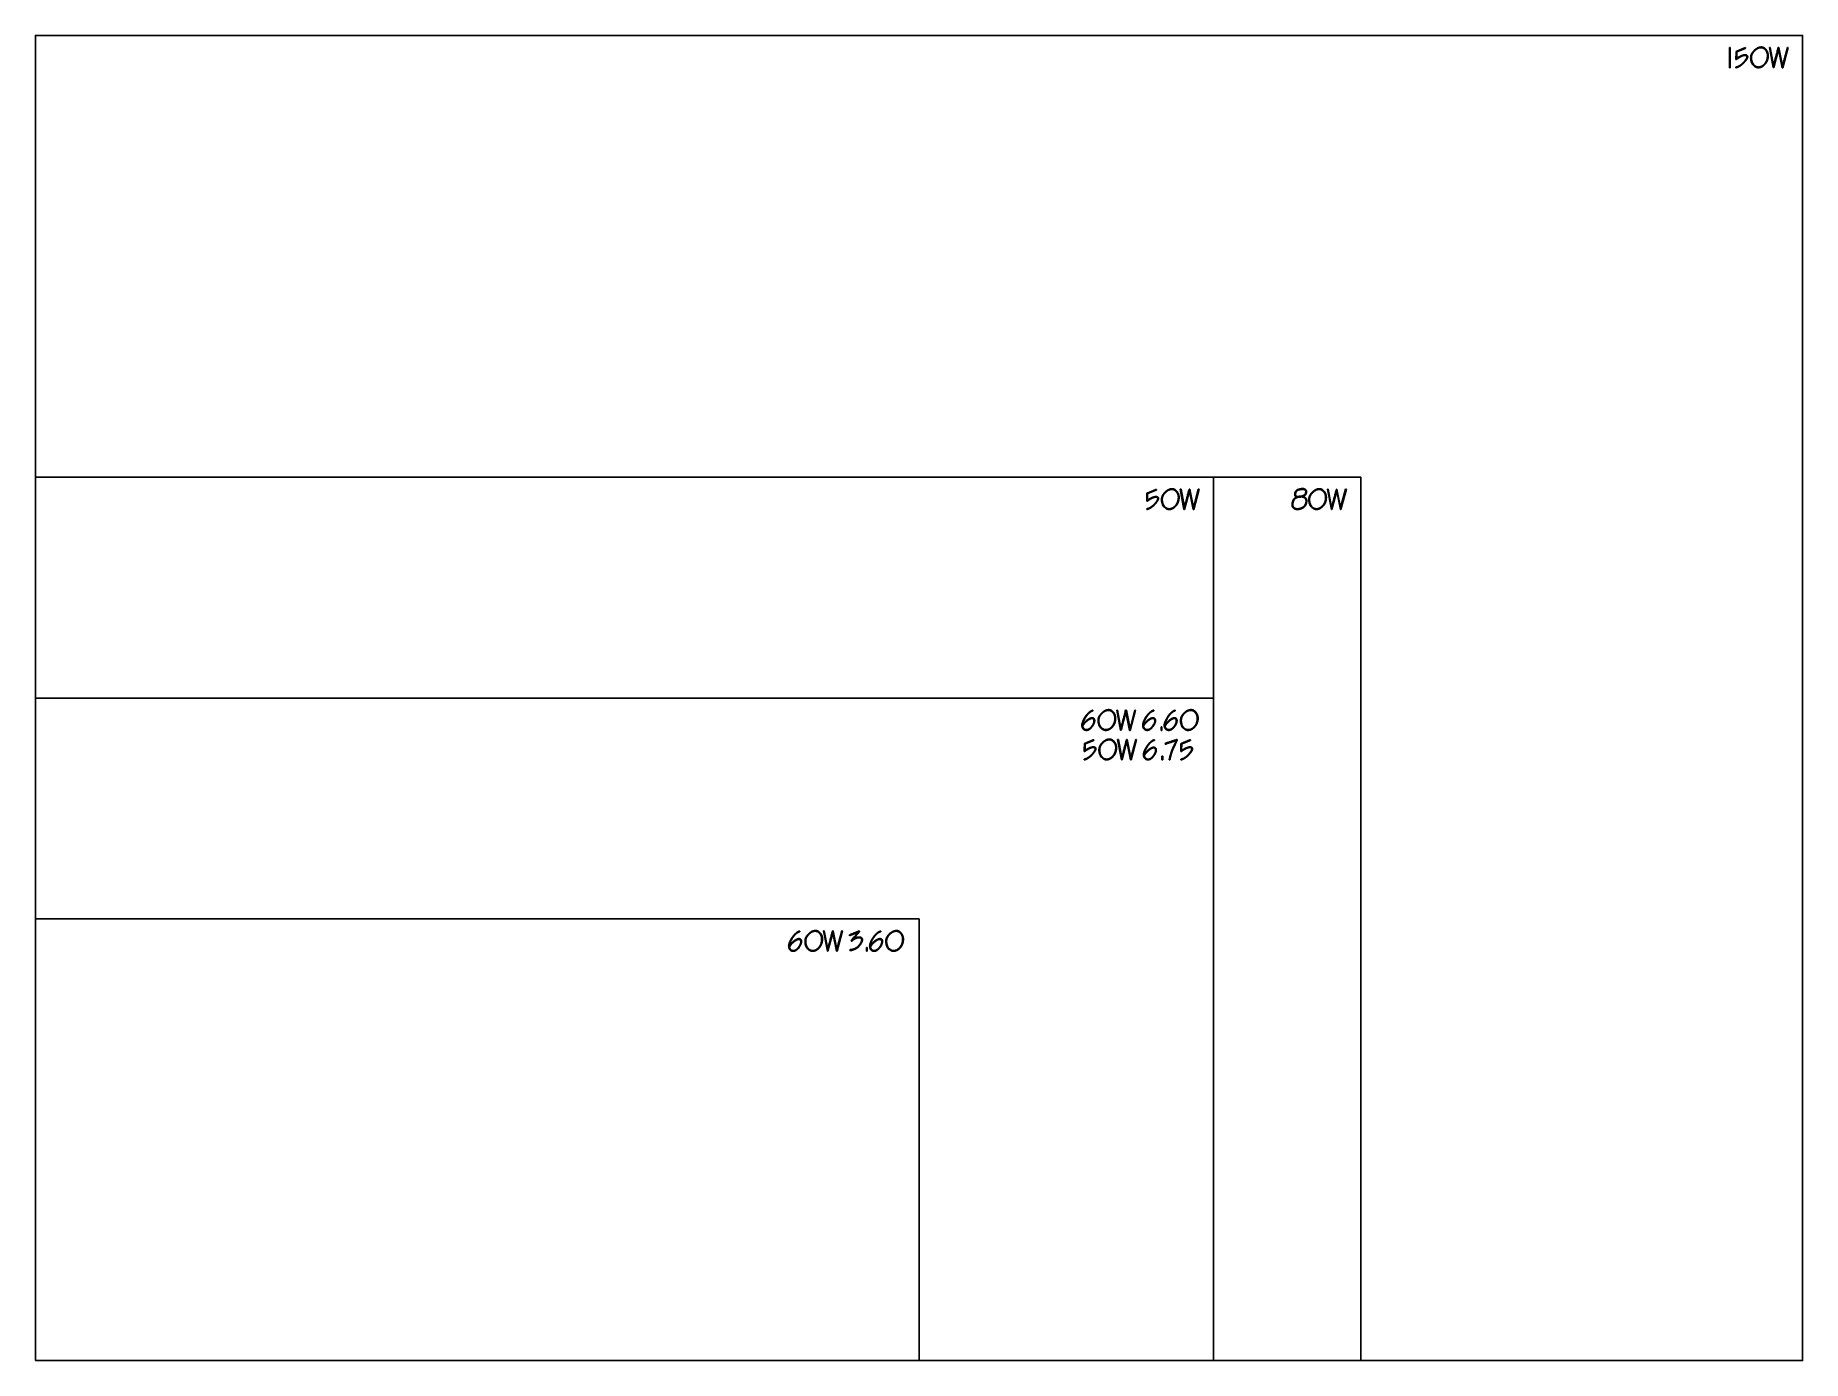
# Model space of a CAD drawing. Header units: millimetres. Extents: x 0 to 1200, y 0 to 900.
import ezdxf

# ---------------------------------------------------------------- set-up
doc = ezdxf.new("R2010")
doc.units = ezdxf.units.MM
for name, color, linetype, true_color, plot in [('機台尺寸 Machine Size$150W', 7, 'Continuous', 0xffffff, False), ('機台尺寸 Machine Size$50W', 7, 'Continuous', 0xffffff, False), ('機台尺寸 Machine Size$50W 6.75', 7, 'Continuous', 0xffffff, False), ('機台尺寸 Machine Size$60W 3.60', 7, 'Continuous', 0xffffff, False), ('機台尺寸 Machine Size$60W 6.60', 7, 'Continuous', 0xffffff, False), ('機台尺寸 Machine Size$80W', 7, 'Continuous', 0xffffff, False)]:
    doc.layers.add(name, color=color, linetype=linetype, true_color=true_color, plot=plot)

msp = doc.modelspace()

# ---------------------------------------------------------------- linework, layer by layer
at = {"layer": '機台尺寸 Machine Size$150W'}
for p, q in [((1177.9, 891.8), (1177.4, 891.8)), ((1177.4, 891.8), (1180, 878.1)), ((1180.2, 879.5), (1177.9, 891.8)), ((1180.4, 878.1), (1183.6, 890.4)), ((1183.9, 891.8), (1183.4, 891.8)), ((1183.6, 890.4), (1186.1, 878)), ((1186.4, 879.4), (1183.9, 891.8)), ((1189.7, 891.8), (1186.4, 879.4)), ((1186.6, 878), (1190.2, 891.8)), ((1190.2, 891.8), (1189.7, 891.8)), ((1180, 878.1), (1180.4, 878.1)), ((1186.1, 878), (1186.6, 878))]:
    msp.add_line(p, q, dxfattribs=at)
msp.add_lwpolyline([(0, 0), (1200, 0), (1200, 900), (0, 900)], close=True, dxfattribs=at)
for points, degree in [([(1150.8, 891.8), (1150.3, 891.8)], 1), ([(1150.3, 891.8), (1150.3, 878)], 1), ([(1150.8, 878), (1150.8, 891.8)], 1), ([(1154.8, 889.1), (1154.7, 883.6)], 1), ([(1161.2, 891.7), (1154.8, 889.1)], 1), ([(1155.2, 884.3), (1155.3, 888.8)], 1), ([(1155.3, 888.8), (1161.3, 891.2)], 1), ([(1161.3, 891.2), (1161.2, 891.7)], 1), ([(1183.4, 891.8), (1181.1, 882.8), (1180.2, 879.5)], 2), ([(1150.3, 878), (1150.8, 878)], 1), ([(1154.7, 883.6), (1155.1, 883.6)], 1), ([(1154.7, 878.5), (1154.7, 878)], 1)]:
    msp.add_open_spline(points, degree=degree, dxfattribs=at)
for points, knots in [([(1176.3, 883.7), (1176.6, 885), (1176.6, 886.2), (1176.6, 889.3), (1174.3, 891.2), (1173.3, 892.1), (1171.9, 892.1), (1169.4, 892.1), (1167.1, 889.8), (1164.7, 887.5), (1164.7, 884.9), (1164.7, 880.4), (1167.8, 878.6), (1168.8, 878), (1169.9, 878), (1172, 878), (1173.9, 879.7), (1175.7, 881.4), (1176.3, 883.7)], [-9, -9, -9, -8, -8, -7, -7, -6, -6, -5, -5, -4, -4, -3, -3, -2, -2, -1, -1, 0, 0, 0]), ([(1175.8, 883.8), (1176.1, 885), (1176.1, 886.1), (1176.1, 889), (1174, 890.8), (1173, 891.6), (1171.8, 891.6), (1169.5, 891.6), (1167.4, 889.4), (1165.2, 887.3), (1165.2, 884.9), (1165.2, 880.7), (1168.1, 879), (1169, 878.5), (1170, 878.5), (1171.8, 878.5), (1173.6, 880.1), (1175.3, 881.7), (1175.8, 883.8)], [0, 0, 0, 1, 1, 2, 2, 3, 3, 4, 4, 5, 5, 6, 6, 7, 7, 8, 8, 9, 9, 9]), ([(1155.1, 883.6), (1155.4, 884), (1157.3, 885.1), (1159.6, 886.4), (1160.9, 886.4), (1161.4, 886.4), (1161.8, 886.1), (1162.2, 885.9), (1162.2, 885.4), (1162.2, 884.6), (1160.9, 883), (1159.7, 881.3), (1158.1, 880.1), (1156.2, 878.7), (1154.7, 878.5)], [-15, -15, -15, -14, -14, -13, -13, -12, -12, -11, -11, -10, -10, -9, -9, -8, -8, -8]), ([(1154.7, 878), (1156.3, 878.2), (1158.3, 879.7), (1160, 881), (1161.4, 882.8), (1162.7, 884.5), (1162.7, 885.5), (1162.7, 885.7), (1162.6, 885.8)], [-7, -7, -7, -6, -6, -5, -5, -4, -4, -3, -3, -3]), ([(1162.6, 885.8), (1162.2, 886.8), (1160.9, 886.8), (1159.7, 886.8), (1157.8, 885.9), (1156.3, 885.2), (1155.2, 884.3)], [-24, -24, -24, -23, -23, -22, -22, -21, -21, -21])]:
    msp.add_open_spline(points, degree=2, knots=knots, dxfattribs=at)
at = {"layer": '機台尺寸 Machine Size$50W'}
for p, q in [((777.9, 591.8), (777.3, 591.8)), ((777.3, 591.8), (779.9, 578.1)), ((780.2, 579.5), (777.9, 591.8)), ((780.3, 578.1), (783.6, 590.4)), ((783.8, 591.8), (783.4, 591.8)), ((783.6, 590.4), (786.1, 578)), ((786.3, 579.4), (783.8, 591.8)), ((789.6, 591.8), (786.3, 579.4)), ((786.5, 578), (790.2, 591.8)), ((790.2, 591.8), (789.6, 591.8)), ((779.9, 578.1), (780.3, 578.1)), ((786.1, 578), (786.5, 578))]:
    msp.add_line(p, q, dxfattribs=at)
msp.add_lwpolyline([(0, 0), (800, 0), (800, 600), (0, 600)], close=True, dxfattribs=at)
for points, degree in [([(754.8, 589.1), (754.6, 583.6)], 1), ([(761.2, 591.7), (754.8, 589.1)], 1), ([(755.1, 584.3), (755.2, 588.8)], 1), ([(755.2, 588.8), (761.2, 591.2)], 1), ([(761.2, 591.2), (761.2, 591.7)], 1), ([(783.4, 591.8), (781.1, 582.8), (780.2, 579.5)], 2), ([(754.6, 583.6), (755.1, 583.6)], 1), ([(754.6, 578.5), (754.6, 578)], 1)]:
    msp.add_open_spline(points, degree=degree, dxfattribs=at)
for points, knots in [([(776.2, 583.7), (776.6, 585), (776.6, 586.2), (776.6, 589.3), (774.3, 591.2), (773.2, 592.1), (771.8, 592.1), (769.3, 592.1), (767, 589.8), (764.7, 587.5), (764.7, 584.9), (764.7, 580.4), (767.8, 578.6), (768.7, 578), (769.9, 578), (771.9, 578), (773.8, 579.7), (775.7, 581.4), (776.2, 583.7)], [-9, -9, -9, -8, -8, -7, -7, -6, -6, -5, -5, -4, -4, -3, -3, -2, -2, -1, -1, 0, 0, 0]), ([(775.7, 583.8), (776.1, 585), (776.1, 586.1), (776.1, 589), (773.9, 590.8), (773, 591.6), (771.7, 591.6), (769.4, 591.6), (767.3, 589.4), (765.2, 587.3), (765.2, 584.9), (765.2, 580.7), (768, 579), (768.9, 578.5), (769.9, 578.5), (771.8, 578.5), (773.5, 580.1), (775.2, 581.7), (775.7, 583.8)], [0, 0, 0, 1, 1, 2, 2, 3, 3, 4, 4, 5, 5, 6, 6, 7, 7, 8, 8, 9, 9, 9]), ([(755.1, 583.6), (755.3, 584), (757.3, 585.1), (759.6, 586.4), (760.9, 586.4), (761.3, 586.4), (761.7, 586.1), (762.1, 585.9), (762.1, 585.4), (762.1, 584.6), (760.9, 583), (759.6, 581.3), (758, 580.1), (756.1, 578.7), (754.6, 578.5)], [-15, -15, -15, -14, -14, -13, -13, -12, -12, -11, -11, -10, -10, -9, -9, -8, -8, -8]), ([(754.6, 578), (756.3, 578.2), (758.3, 579.7), (760, 581), (761.3, 582.8), (762.6, 584.5), (762.6, 585.5), (762.6, 585.7), (762.6, 585.8)], [-7, -7, -7, -6, -6, -5, -5, -4, -4, -3, -3, -3]), ([(762.6, 585.8), (762.2, 586.8), (760.9, 586.8), (759.6, 586.8), (757.7, 585.9), (756.3, 585.2), (755.1, 584.3)], [-24, -24, -24, -23, -23, -22, -22, -21, -21, -21])]:
    msp.add_open_spline(points, degree=2, knots=knots, dxfattribs=at)
at = {"layer": '機台尺寸 Machine Size$50W 6.75'}
for p, q in [((735.4, 421.8), (734.8, 421.8)), ((734.8, 421.8), (737.5, 408.1)), ((737.7, 409.5), (735.4, 421.8)), ((737.9, 408.1), (741.1, 420.4)), ((741.3, 421.8), (740.9, 421.8)), ((741.1, 420.4), (743.6, 408)), ((743.8, 409.4), (741.3, 421.8)), ((747.2, 421.8), (743.8, 409.4)), ((744, 408), (747.7, 421.8)), ((747.7, 421.8), (747.2, 421.8)), ((737.5, 408.1), (737.9, 408.1)), ((743.6, 408), (744, 408))]:
    msp.add_line(p, q, dxfattribs=at)
msp.add_lwpolyline([(0, 0), (800, 0), (800, 450), (0, 450)], close=True, dxfattribs=at)
for points, degree in [([(718.7, 421.7), (712.3, 419.1)], 1), ([(712.8, 418.8), (718.7, 421.2)], 1), ([(718.7, 421.2), (718.7, 421.7)], 1), ([(740.9, 421.8), (738.6, 412.8), (737.7, 409.5)], 2), ([(759.9, 421.2), (759.9, 421.7)], 1), ([(775, 421.8), (767.1, 419.2)], 1), ([(767.1, 418.6), (774.7, 421.1)], 1), ([(775.4, 421.8), (775, 421.8)], 1), ([(784.3, 421.7), (777.9, 419.1)], 1), ([(778.4, 418.8), (784.3, 421.2)], 1), ([(784.3, 421.2), (784.3, 421.7)], 1), ([(712.3, 419.1), (712.2, 413.6)], 1), ([(712.2, 413.6), (712.6, 413.6)], 1), ([(712.2, 408.5), (712.2, 408)], 1), ([(712.7, 414.3), (712.8, 418.8)], 1), ([(753.1, 411.8), (753.2, 411.1)], 1), ([(765.5, 410.5), (764.9, 410.5)], 1), ([(764.9, 410.5), (764.9, 408)], 1), ([(764.9, 408), (765.5, 408)], 1), ([(765.5, 408), (765.5, 410.5)], 1), ([(767.1, 419.2), (767.1, 418.6)], 1), ([(769.9, 408.1), (770.4, 408.1)], 1), ([(777.9, 419.1), (777.8, 413.6)], 1), ([(777.8, 413.6), (778.2, 413.6)], 1), ([(777.8, 408.5), (777.8, 408)], 1), ([(778.3, 414.3), (778.4, 418.8)], 1)]:
    msp.add_open_spline(points, degree=degree, dxfattribs=at)
for points, knots in [([(733.8, 413.7), (734.1, 415), (734.1, 416.2), (734.1, 419.3), (731.8, 421.2), (730.8, 422.1), (729.3, 422.1), (726.8, 422.1), (724.5, 419.8), (722.2, 417.5), (722.2, 414.9), (722.2, 410.4), (725.3, 408.6), (726.3, 408), (727.4, 408), (729.4, 408), (731.3, 409.7), (733.2, 411.4), (733.8, 413.7)], [-9, -9, -9, -8, -8, -7, -7, -6, -6, -5, -5, -4, -4, -3, -3, -2, -2, -1, -1, 0, 0, 0]), ([(733.2, 413.8), (733.6, 415), (733.6, 416.1), (733.6, 419), (731.4, 420.8), (730.5, 421.6), (729.2, 421.6), (726.9, 421.6), (724.8, 419.4), (722.7, 417.3), (722.7, 414.9), (722.7, 410.7), (725.5, 409), (726.4, 408.5), (727.4, 408.5), (729.3, 408.5), (731, 410.1), (732.7, 411.7), (733.2, 413.8)], [0, 0, 0, 1, 1, 2, 2, 3, 3, 4, 4, 5, 5, 6, 6, 7, 7, 8, 8, 9, 9, 9]), ([(759.9, 421.7), (758.4, 421.5), (756.5, 419.6), (754.9, 417.9), (753.7, 415.5), (752.4, 413.1), (752.4, 411.6), (752.4, 409.9), (753.4, 408.9), (754.2, 408), (755.5, 408), (757.5, 408), (759.4, 410.4), (761.1, 412.7), (761.1, 414.7), (761.1, 415.1), (761, 415.5)], [-12, -12, -12, -11, -11, -10, -10, -9, -9, -8, -8, -7, -7, -6, -6, -5, -5, -4, -4, -4]), ([(753.2, 411.1), (753.3, 411.6), (754.4, 412.8), (755.5, 414.1), (756.8, 415), (758.3, 416.1), (759.3, 416.1), (760.1, 416.1), (760.5, 415.3), (760.6, 414.9), (760.6, 414.5), (760.6, 412.8), (759, 410.7), (757.3, 408.5), (755.6, 408.5), (754.5, 408.5), (753.8, 409.3), (752.9, 410.2), (752.9, 411.6), (752.9, 413.1), (754.1, 415.3), (755.2, 417.5), (756.8, 419.2), (758.5, 421), (759.9, 421.2)], [-25, -25, -25, -24, -24, -23, -23, -22, -22, -21, -21, -20, -20, -19, -19, -18, -18, -17, -17, -16, -16, -15, -15, -14, -14, -13, -13, -13]), ([(774.7, 421.1), (774.1, 419.6), (772.9, 417.3), (771.9, 415.2), (771.4, 413.8), (770.6, 411.4), (769.9, 408.1)], [-11, -11, -11, -10, -10, -9, -9, -8, -8, -8]), ([(770.4, 408.1), (771.1, 411.5), (771.9, 413.8), (772.4, 415.1), (773.6, 417.5), (774.7, 419.8), (775.4, 421.8)], [-7, -7, -7, -6, -6, -5, -5, -4, -4, -4]), ([(712.6, 413.6), (712.8, 414), (714.8, 415.1), (717.1, 416.4), (718.4, 416.4), (718.9, 416.4), (719.2, 416.1), (719.6, 415.9), (719.6, 415.4), (719.6, 414.6), (718.4, 413), (717.1, 411.3), (715.5, 410.1), (713.7, 408.7), (712.2, 408.5)], [-15, -15, -15, -14, -14, -13, -13, -12, -12, -11, -11, -10, -10, -9, -9, -8, -8, -8]), ([(712.2, 408), (713.8, 408.2), (715.8, 409.7), (717.5, 411), (718.8, 412.8), (720.1, 414.5), (720.1, 415.5), (720.1, 415.7), (720.1, 415.8)], [-7, -7, -7, -6, -6, -5, -5, -4, -4, -3, -3, -3]), ([(720.1, 415.8), (719.7, 416.8), (718.4, 416.8), (717.1, 416.8), (715.2, 415.9), (713.8, 415.2), (712.7, 414.3)], [-24, -24, -24, -23, -23, -22, -22, -21, -21, -21]), ([(761, 415.5), (760.5, 416.6), (759.4, 416.6), (758.3, 416.6), (756.8, 415.6), (755.5, 414.8), (754.3, 413.5), (753.2, 412.3), (753.1, 411.8)], [-30, -30, -30, -29, -29, -28, -28, -27, -27, -26, -26, -26]), ([(778.2, 413.6), (778.5, 414), (780.4, 415.1), (782.7, 416.4), (784, 416.4), (784.5, 416.4), (784.9, 416.1), (785.2, 415.9), (785.2, 415.4), (785.2, 414.6), (784, 413), (782.8, 411.3), (781.2, 410.1), (779.3, 408.7), (777.8, 408.5)], [-15, -15, -15, -14, -14, -13, -13, -12, -12, -11, -11, -10, -10, -9, -9, -8, -8, -8]), ([(777.8, 408), (779.4, 408.2), (781.4, 409.7), (783.1, 411), (784.5, 412.8), (785.7, 414.5), (785.7, 415.5), (785.7, 415.7), (785.7, 415.8)], [-7, -7, -7, -6, -6, -5, -5, -4, -4, -3, -3, -3]), ([(785.7, 415.8), (785.3, 416.8), (784, 416.8), (782.8, 416.8), (780.9, 415.9), (779.4, 415.2), (778.3, 414.3)], [-24, -24, -24, -23, -23, -22, -22, -21, -21, -21])]:
    msp.add_open_spline(points, degree=2, knots=knots, dxfattribs=at)
at = {"layer": '機台尺寸 Machine Size$60W 3.60'}
for p, q in [((535.7, 291.8), (535.2, 291.8)), ((535.2, 291.8), (537.8, 278.1)), ((538.1, 279.5), (535.7, 291.8)), ((538.2, 278.1), (541.5, 290.4)), ((541.7, 291.8), (541.3, 291.8)), ((541.5, 290.4), (544, 278)), ((544.2, 279.4), (541.7, 291.8)), ((547.5, 291.8), (544.2, 279.4)), ((544.4, 278), (548, 291.8)), ((548, 291.8), (547.5, 291.8)), ((537.8, 278.1), (538.2, 278.1)), ((544, 278), (544.4, 278))]:
    msp.add_line(p, q, dxfattribs=at)
msp.add_lwpolyline([(0, 0), (600, 0), (600, 300), (0, 300)], close=True, dxfattribs=at)
for points, knots in [([(519, 291.7), (517.5, 291.5), (515.6, 289.6), (514, 287.9), (512.7, 285.5), (511.5, 283.1), (511.5, 281.6), (511.5, 279.9), (512.5, 278.9), (513.3, 278), (514.6, 278), (516.6, 278), (518.5, 280.4), (520.2, 282.7), (520.2, 284.7), (520.2, 285.1), (520.1, 285.5)], [-12, -12, -12, -11, -11, -10, -10, -9, -9, -8, -8, -7, -7, -6, -6, -5, -5, -4, -4, -4]), ([(512.3, 281.1), (512.4, 281.6), (513.4, 282.8), (514.6, 284.1), (515.9, 285), (517.4, 286.1), (518.4, 286.1), (519.2, 286.1), (519.6, 285.3), (519.7, 284.9), (519.7, 284.5), (519.7, 282.8), (518.1, 280.7), (516.4, 278.5), (514.7, 278.5), (513.6, 278.5), (512.8, 279.3), (512, 280.2), (512, 281.6), (512, 283.1), (513.2, 285.3), (514.3, 287.5), (515.9, 289.2), (517.6, 291), (519, 291.2)], [-25, -25, -25, -24, -24, -23, -23, -22, -22, -21, -21, -20, -20, -19, -19, -18, -18, -17, -17, -16, -16, -15, -15, -14, -14, -13, -13, -13]), ([(534.1, 283.7), (534.5, 285), (534.5, 286.2), (534.5, 289.3), (532.2, 291.2), (531.1, 292.1), (529.7, 292.1), (527.2, 292.1), (524.9, 289.8), (522.6, 287.5), (522.6, 284.9), (522.6, 280.4), (525.6, 278.6), (526.6, 278), (527.7, 278), (529.8, 278), (531.7, 279.7), (533.5, 281.4), (534.1, 283.7)], [-9, -9, -9, -8, -8, -7, -7, -6, -6, -5, -5, -4, -4, -3, -3, -2, -2, -1, -1, 0, 0, 0]), ([(533.6, 283.8), (533.9, 285), (533.9, 286.1), (533.9, 289), (531.8, 290.8), (530.9, 291.6), (529.6, 291.6), (527.3, 291.6), (525.2, 289.4), (523.1, 287.3), (523.1, 284.9), (523.1, 280.7), (525.9, 279), (526.8, 278.5), (527.8, 278.5), (529.7, 278.5), (531.4, 280.1), (533.1, 281.7), (533.6, 283.8)], [0, 0, 0, 1, 1, 2, 2, 3, 3, 4, 4, 5, 5, 6, 6, 7, 7, 8, 8, 9, 9, 9]), ([(574, 291.7), (572.4, 291.5), (570.6, 289.6), (568.9, 287.9), (567.7, 285.5), (566.5, 283.1), (566.5, 281.6), (566.5, 279.9), (567.4, 278.9), (568.3, 278), (569.6, 278), (571.5, 278), (573.4, 280.4), (575.2, 282.7), (575.2, 284.7), (575.2, 285.1), (575.1, 285.5)], [-12, -12, -12, -11, -11, -10, -10, -9, -9, -8, -8, -7, -7, -6, -6, -5, -5, -4, -4, -4]), ([(567.2, 281.1), (567.3, 281.6), (568.4, 282.8), (569.6, 284.1), (570.8, 285), (572.4, 286.1), (573.4, 286.1), (574.2, 286.1), (574.6, 285.3), (574.7, 284.9), (574.7, 284.5), (574.7, 282.8), (573.1, 280.7), (571.3, 278.5), (569.6, 278.5), (568.5, 278.5), (567.8, 279.3), (567, 280.2), (567, 281.6), (567, 283.1), (568.1, 285.3), (569.3, 287.5), (570.8, 289.2), (572.6, 291), (574, 291.2)], [-25, -25, -25, -24, -24, -23, -23, -22, -22, -21, -21, -20, -20, -19, -19, -18, -18, -17, -17, -16, -16, -15, -15, -14, -14, -13, -13, -13]), ([(589.1, 283.7), (589.4, 285), (589.4, 286.2), (589.4, 289.3), (587.1, 291.2), (586.1, 292.1), (584.7, 292.1), (582.2, 292.1), (579.8, 289.8), (577.5, 287.5), (577.5, 284.9), (577.5, 280.4), (580.6, 278.6), (581.6, 278), (582.7, 278), (584.7, 278), (586.7, 279.7), (588.5, 281.4), (589.1, 283.7)], [-9, -9, -9, -8, -8, -7, -7, -6, -6, -5, -5, -4, -4, -3, -3, -2, -2, -1, -1, 0, 0, 0]), ([(588.6, 283.8), (588.9, 285), (588.9, 286.1), (588.9, 289), (586.8, 290.8), (585.8, 291.6), (584.6, 291.6), (582.3, 291.6), (580.1, 289.4), (578, 287.3), (578, 284.9), (578, 280.7), (580.9, 279), (581.7, 278.5), (582.8, 278.5), (584.6, 278.5), (586.4, 280.1), (588, 281.7), (588.6, 283.8)], [0, 0, 0, 1, 1, 2, 2, 3, 3, 4, 4, 5, 5, 6, 6, 7, 7, 8, 8, 9, 9, 9]), ([(520.1, 285.5), (519.6, 286.6), (518.5, 286.6), (517.4, 286.6), (515.9, 285.6), (514.5, 284.8), (513.4, 283.5), (512.3, 282.3), (512.2, 281.8)], [-30, -30, -30, -29, -29, -28, -28, -27, -27, -26, -26, -26]), ([(554.5, 284.8), (554.5, 285.3), (556.2, 286.2), (557.9, 287.2), (559.3, 287.2), (560.3, 287.2), (560.8, 286.6), (561.1, 286.2), (561.1, 285.7), (561.1, 284.7), (560.2, 283.4), (559.4, 282.2), (558.3, 281.1), (557.4, 280.3), (555.7, 279.6), (554.3, 279.1), (553.4, 279.1), (553.3, 279.1), (553.2, 279.1)], [-18, -18, -18, -17, -17, -16, -16, -15, -15, -14, -14, -13, -13, -12, -12, -11, -11, -10, -10, -9, -9, -9]), ([(553.2, 278.5), (553.3, 278.5), (553.4, 278.5), (554.3, 278.5), (555.8, 279.1), (557.7, 279.8), (558.7, 280.7), (559.9, 281.9), (560.7, 283.2), (561.6, 284.7), (561.6, 285.8), (561.6, 286.5), (561.2, 286.9)], [-8, -8, -8, -7, -7, -6, -6, -5, -5, -4, -4, -3, -3, -2, -2, -2]), ([(561.2, 286.9), (560.6, 287.7), (559.4, 287.7), (557.8, 287.7), (555.7, 286.5)], [-27, -27, -27, -26, -26, -25, -25, -25]), ([(575.1, 285.5), (574.6, 286.6), (573.5, 286.6), (572.4, 286.6), (570.8, 285.6), (569.5, 284.8), (568.4, 283.5), (567.3, 282.3), (567.2, 281.8)], [-30, -30, -30, -29, -29, -28, -28, -27, -27, -26, -26, -26])]:
    msp.add_open_spline(points, degree=2, knots=knots, dxfattribs=at)
for points, degree in [([(519, 291.2), (519, 291.7)], 1), ([(541.3, 291.8), (538.9, 282.8), (538.1, 279.5)], 2), ([(559.4, 291.8), (552.7, 289.1)], 1), ([(552.7, 288.5), (558.5, 290.8)], 1), ([(552.7, 289.1), (552.7, 288.5)], 1), ([(558.5, 290.8), (553.9, 285.2)], 1), ([(555.7, 286.5), (559.6, 291.4)], 1), ([(559.6, 291.4), (559.4, 291.8)], 1), ([(574, 291.2), (574, 291.7)], 1), ([(512.2, 281.8), (512.3, 281.1)], 1), ([(553.2, 279.1), (553.2, 278.5)], 1), ([(553.9, 285.2), (554.5, 284.8)], 1), ([(564.8, 280.5), (564.3, 280.5)], 1), ([(564.3, 280.5), (564.3, 278)], 1), ([(564.3, 278), (564.8, 278)], 1), ([(564.8, 278), (564.8, 280.5)], 1), ([(567.2, 281.8), (567.2, 281.1)], 1)]:
    msp.add_open_spline(points, degree=degree, dxfattribs=at)
at = {"layer": '機台尺寸 Machine Size$60W 6.60'}
for p, q in [((734.8, 441.8), (734.3, 441.8)), ((734.3, 441.8), (736.9, 428.1)), ((737.1, 429.5), (734.8, 441.8)), ((737.3, 428.1), (740.5, 440.4)), ((740.8, 441.8), (740.3, 441.8)), ((740.5, 440.4), (743, 428)), ((743.3, 429.4), (740.8, 441.8)), ((746.6, 441.8), (743.3, 429.4)), ((743.4, 428), (747.1, 441.8)), ((747.1, 441.8), (746.6, 441.8)), ((736.9, 428.1), (737.3, 428.1)), ((743, 428), (743.4, 428))]:
    msp.add_line(p, q, dxfattribs=at)
msp.add_lwpolyline([(0, 0), (800, 0), (800, 450), (0, 450)], close=True, dxfattribs=at)
for points, knots in [([(718.1, 441.7), (716.5, 441.5), (714.7, 439.6), (713, 437.9), (711.8, 435.5), (710.6, 433.1), (710.6, 431.6), (710.6, 429.9), (711.5, 428.9), (712.4, 428), (713.7, 428), (715.7, 428), (717.5, 430.4), (719.3, 432.7), (719.3, 434.7), (719.3, 435.1), (719.2, 435.5)], [-12, -12, -12, -11, -11, -10, -10, -9, -9, -8, -8, -7, -7, -6, -6, -5, -5, -4, -4, -4]), ([(711.3, 431.1), (711.4, 431.6), (712.5, 432.8), (713.7, 434.1), (714.9, 435), (716.5, 436.1), (717.5, 436.1), (718.3, 436.1), (718.7, 435.3), (718.8, 434.9), (718.8, 434.5), (718.8, 432.8), (717.2, 430.7), (715.4, 428.5), (713.7, 428.5), (712.7, 428.5), (711.9, 429.3), (711.1, 430.2), (711.1, 431.6), (711.1, 433.1), (712.3, 435.3), (713.4, 437.5), (715, 439.2), (716.7, 441), (718.1, 441.2)], [-25, -25, -25, -24, -24, -23, -23, -22, -22, -21, -21, -20, -20, -19, -19, -18, -18, -17, -17, -16, -16, -15, -15, -14, -14, -13, -13, -13]), ([(719.2, 435.5), (718.7, 436.6), (717.6, 436.6), (716.5, 436.6), (714.9, 435.6), (713.6, 434.8), (712.5, 433.5), (711.4, 432.3), (711.3, 431.8)], [-30, -30, -30, -29, -29, -28, -28, -27, -27, -26, -26, -26]), ([(733.2, 433.7), (733.5, 435), (733.5, 436.2), (733.5, 439.3), (731.2, 441.2), (730.2, 442.1), (728.8, 442.1), (726.3, 442.1), (724, 439.8), (721.6, 437.5), (721.6, 434.9), (721.6, 430.4), (724.7, 428.6), (725.7, 428), (726.8, 428), (728.9, 428), (730.8, 429.7), (732.6, 431.4), (733.2, 433.7)], [-9, -9, -9, -8, -8, -7, -7, -6, -6, -5, -5, -4, -4, -3, -3, -2, -2, -1, -1, 0, 0, 0]), ([(732.7, 433.8), (733, 435), (733, 436.1), (733, 439), (730.9, 440.8), (729.9, 441.6), (728.7, 441.6), (726.4, 441.6), (724.2, 439.4), (722.1, 437.3), (722.1, 434.9), (722.1, 430.7), (725, 429), (725.8, 428.5), (726.9, 428.5), (728.7, 428.5), (730.5, 430.1), (732.1, 431.7), (732.7, 433.8)], [0, 0, 0, 1, 1, 2, 2, 3, 3, 4, 4, 5, 5, 6, 6, 7, 7, 8, 8, 9, 9, 9]), ([(759.4, 441.7), (757.8, 441.5), (756, 439.6), (754.3, 437.9), (753.1, 435.5), (751.9, 433.1), (751.9, 431.6), (751.9, 429.9), (752.8, 428.9), (753.7, 428), (754.9, 428), (756.9, 428), (758.8, 430.4), (760.6, 432.7), (760.6, 434.7), (760.6, 435.1), (760.4, 435.5)], [-12, -12, -12, -11, -11, -10, -10, -9, -9, -8, -8, -7, -7, -6, -6, -5, -5, -4, -4, -4]), ([(752.6, 431.1), (752.7, 431.6), (753.8, 432.8), (754.9, 434.1), (756.2, 435), (757.7, 436.1), (758.7, 436.1), (759.6, 436.1), (759.9, 435.3), (760.1, 434.9), (760.1, 434.5), (760.1, 432.8), (758.4, 430.7), (756.7, 428.5), (755, 428.5), (753.9, 428.5), (753.2, 429.3), (752.4, 430.2), (752.4, 431.6), (752.4, 433.1), (753.5, 435.3), (754.7, 437.5), (756.2, 439.2), (757.9, 441), (759.4, 441.2)], [-25, -25, -25, -24, -24, -23, -23, -22, -22, -21, -21, -20, -20, -19, -19, -18, -18, -17, -17, -16, -16, -15, -15, -14, -14, -13, -13, -13]), ([(760.4, 435.5), (760, 436.6), (758.8, 436.6), (757.7, 436.6), (756.2, 435.6), (754.9, 434.8), (753.8, 433.5), (752.6, 432.3), (752.5, 431.8)], [-30, -30, -30, -29, -29, -28, -28, -27, -27, -26, -26, -26]), ([(774, 441.7), (772.5, 441.5), (770.6, 439.6), (769, 437.9), (767.8, 435.5), (766.5, 433.1), (766.5, 431.6), (766.5, 429.9), (767.5, 428.9), (768.3, 428), (769.6, 428), (771.6, 428), (773.5, 430.4), (775.2, 432.7), (775.2, 434.7), (775.2, 435.1), (775.1, 435.5)], [-12, -12, -12, -11, -11, -10, -10, -9, -9, -8, -8, -7, -7, -6, -6, -5, -5, -4, -4, -4]), ([(767.3, 431.1), (767.4, 431.6), (768.5, 432.8), (769.6, 434.1), (770.9, 435), (772.4, 436.1), (773.4, 436.1), (774.3, 436.1), (774.6, 435.3), (774.7, 434.9), (774.7, 434.5), (774.7, 432.8), (773.1, 430.7), (771.4, 428.5), (769.7, 428.5), (768.6, 428.5), (767.9, 429.3), (767, 430.2), (767, 431.6), (767, 433.1), (768.2, 435.3), (769.3, 437.5), (770.9, 439.2), (772.6, 441), (774, 441.2)], [-25, -25, -25, -24, -24, -23, -23, -22, -22, -21, -21, -20, -20, -19, -19, -18, -18, -17, -17, -16, -16, -15, -15, -14, -14, -13, -13, -13]), ([(775.1, 435.5), (774.6, 436.6), (773.5, 436.6), (772.4, 436.6), (770.9, 435.6), (769.6, 434.8), (768.4, 433.5), (767.3, 432.3), (767.2, 431.8)], [-30, -30, -30, -29, -29, -28, -28, -27, -27, -26, -26, -26]), ([(789.1, 433.7), (789.5, 435), (789.5, 436.2), (789.5, 439.3), (787.2, 441.2), (786.1, 442.1), (784.7, 442.1), (782.2, 442.1), (779.9, 439.8), (777.6, 437.5), (777.6, 434.9), (777.6, 430.4), (780.6, 428.6), (781.6, 428), (782.7, 428), (784.8, 428), (786.7, 429.7), (788.5, 431.4), (789.1, 433.7)], [-9, -9, -9, -8, -8, -7, -7, -6, -6, -5, -5, -4, -4, -3, -3, -2, -2, -1, -1, 0, 0, 0]), ([(788.6, 433.8), (788.9, 435), (788.9, 436.1), (788.9, 439), (786.8, 440.8), (785.9, 441.6), (784.6, 441.6), (782.3, 441.6), (780.2, 439.4), (778.1, 437.3), (778.1, 434.9), (778.1, 430.7), (780.9, 429), (781.8, 428.5), (782.8, 428.5), (784.7, 428.5), (786.4, 430.1), (788.1, 431.7), (788.6, 433.8)], [0, 0, 0, 1, 1, 2, 2, 3, 3, 4, 4, 5, 5, 6, 6, 7, 7, 8, 8, 9, 9, 9])]:
    msp.add_open_spline(points, degree=2, knots=knots, dxfattribs=at)
for points, degree in [([(718.1, 441.2), (718.1, 441.7)], 1), ([(740.3, 441.8), (738, 432.8), (737.1, 429.5)], 2), ([(759.4, 441.2), (759.4, 441.7)], 1), ([(774, 441.2), (774, 441.7)], 1), ([(711.3, 431.8), (711.3, 431.1)], 1), ([(752.5, 431.8), (752.6, 431.1)], 1), ([(764.9, 430.5), (764.4, 430.5)], 1), ([(764.4, 430.5), (764.4, 428)], 1), ([(764.4, 428), (764.9, 428)], 1), ([(764.9, 428), (764.9, 430.5)], 1), ([(767.2, 431.8), (767.3, 431.1)], 1)]:
    msp.add_open_spline(points, degree=degree, dxfattribs=at)
at = {"layer": '機台尺寸 Machine Size$80W'}
for p, q in [((877.9, 591.8), (877.3, 591.8)), ((877.3, 591.8), (880, 578.1)), ((880.2, 579.5), (877.9, 591.8)), ((880.4, 578.1), (883.6, 590.4)), ((883.8, 591.8), (883.4, 591.8)), ((883.6, 590.4), (886.1, 578)), ((886.3, 579.4), (883.8, 591.8)), ((889.7, 591.8), (886.3, 579.4)), ((886.5, 578), (890.2, 591.8)), ((890.2, 591.8), (889.7, 591.8)), ((880, 578.1), (880.4, 578.1)), ((886.1, 578), (886.5, 578))]:
    msp.add_line(p, q, dxfattribs=at)
msp.add_lwpolyline([(0, 0), (900, 0), (900, 600), (0, 600)], close=True, dxfattribs=at)
for points, knots in [([(860.7, 586.9), (861.8, 587.3), (862.4, 587.9), (863, 588.6), (863.1, 589.9), (863.3, 592.2), (860.4, 592.2), (859.8, 592.2), (859.2, 592.1), (857.2, 591.7), (856.5, 591.2), (855.5, 590.6), (855.1, 589), (855.1, 588.6), (855.1, 588.2), (855.1, 586.9), (856.4, 586.5)], [-15, -15, -15, -14, -14, -13, -13, -12, -12, -11, -11, -10, -10, -9, -9, -8, -8, -7, -7, -7]), ([(856.8, 590.8), (856, 590.3), (855.7, 588.9), (855.6, 588.6), (855.6, 588.3), (855.6, 586.8), (857.8, 586.9)], [3, 3, 3, 4, 4, 5, 5, 6, 6, 6]), ([(862.6, 590), (862.7, 591.7), (860.5, 591.7), (859.9, 591.7), (859.2, 591.5), (857.5, 591.3), (856.8, 590.8)], [0, 0, 0, 1, 1, 2, 2, 3, 3, 3]), ([(859.1, 587), (860.9, 587.4), (861.6, 587.9), (862.5, 588.5), (862.6, 590)], [7, 7, 7, 8, 8, 9, 9, 9]), ([(876.3, 583.7), (876.6, 585), (876.6, 586.2), (876.6, 589.3), (874.3, 591.2), (873.3, 592.1), (871.8, 592.1), (869.3, 592.1), (867, 589.8), (864.7, 587.5), (864.7, 584.9), (864.7, 580.4), (867.8, 578.6), (868.8, 578), (869.9, 578), (871.9, 578), (873.8, 579.7), (875.7, 581.4), (876.3, 583.7)], [-9, -9, -9, -8, -8, -7, -7, -6, -6, -5, -5, -4, -4, -3, -3, -2, -2, -1, -1, 0, 0, 0]), ([(875.8, 583.8), (876.1, 585), (876.1, 586.1), (876.1, 589), (873.9, 590.8), (873, 591.6), (871.8, 591.6), (869.5, 591.6), (867.3, 589.4), (865.2, 587.3), (865.2, 584.9), (865.2, 580.7), (868, 579), (868.9, 578.5), (869.9, 578.5), (871.8, 578.5), (873.5, 580.1), (875.2, 581.7), (875.8, 583.8)], [0, 0, 0, 1, 1, 2, 2, 3, 3, 4, 4, 5, 5, 6, 6, 7, 7, 8, 8, 9, 9, 9]), ([(856.4, 586.5), (854.9, 586), (854.2, 584.7), (853.5, 583.5), (853.3, 581.5), (853.2, 579.9), (854.3, 578.9), (855.3, 578), (856.9, 578), (857.7, 578), (858.6, 578.2), (860.8, 578.8), (861.8, 579.9), (863, 581.1), (863.3, 583.3)], [-7, -7, -7, -6, -6, -5, -5, -4, -4, -3, -3, -2, -2, -1, -1, 0, 0, 0]), ([(857.9, 586.4), (855.9, 586), (854.9, 584.8), (854, 583.6), (853.8, 581.5), (853.7, 580.1), (854.6, 579.3), (855.5, 578.5), (856.9, 578.5), (857.7, 578.5), (858.4, 578.7), (860.5, 579.3), (861.5, 580.3), (862.5, 581.4), (862.8, 583.3)], [5, 5, 5, 6, 6, 7, 7, 8, 8, 9, 9, 10, 10, 11, 11, 12, 12, 12]), ([(862.8, 583.3), (862.8, 583.6), (862.8, 583.8), (862.8, 585.1), (861.8, 585.9), (860.8, 586.6), (859.2, 586.5)], [0, 0, 0, 1, 1, 2, 2, 3, 3, 3]), ([(863.3, 583.3), (863.3, 583.6), (863.3, 583.8), (863.3, 585), (862.6, 585.8), (861.9, 586.6), (860.7, 586.9)], [-18, -18, -18, -17, -17, -16, -16, -15, -15, -15])]:
    msp.add_open_spline(points, degree=2, knots=knots, dxfattribs=at)
for points in [[(883.4, 591.8), (881.1, 582.8), (880.2, 579.5)], [(857.8, 586.9), (858.3, 587), (859.1, 587)], [(859.2, 586.5), (858.6, 586.4), (857.9, 586.4)], [(859.2, 586.5), (859.2, 586.5), (859.2, 586.5)]]:
    msp.add_open_spline(points, degree=2, dxfattribs=at)

doc.saveas('drawing.dxf')
